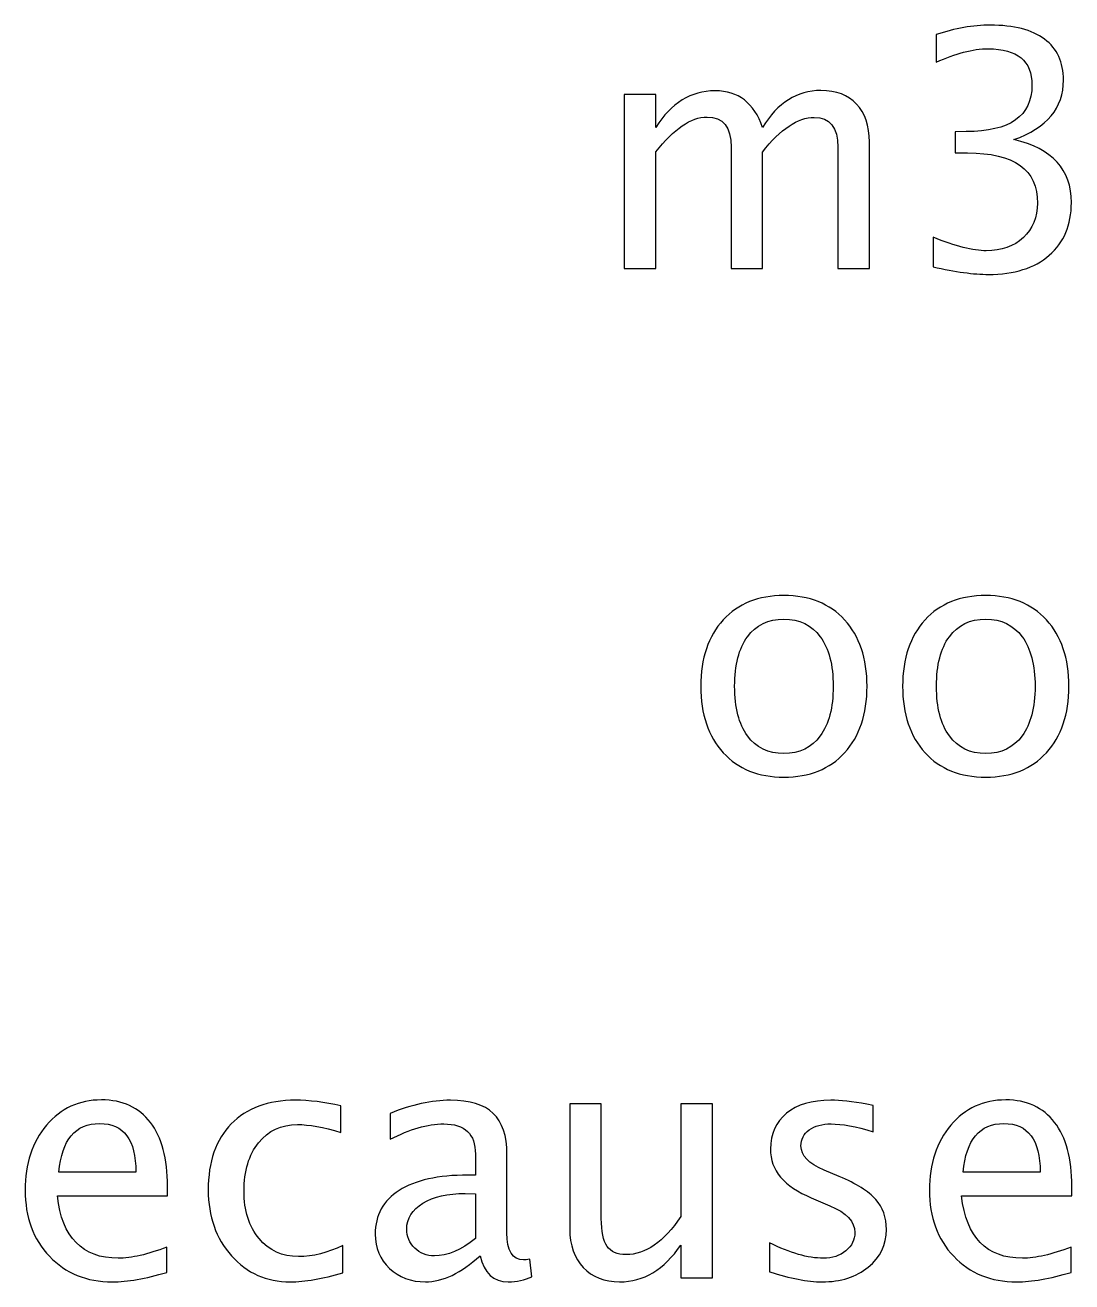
# Model space of a CAD drawing. Header units: centimetres. Extents: x -27.7 to 27.6, y -20.2 to 43.3.
# Drawn here: x -6.39 to -2.344, y 4.707 to 9.566 of the extents above; entities that cross this region are included whole.
import ezdxf

# ---------------------------------------------------------------- set-up
doc = ezdxf.new("R2010")
doc.units = ezdxf.units.CM
doc.header["$MEASUREMENT"] = 0
doc.layers.add('Layer 1', color=7, linetype='Continuous')

msp = doc.modelspace()

# ---------------------------------------------------------------- linework, layer by layer
at = {"layer": 'Layer 1'}
for points, knots in [([(-2.88076, 8.6317), (-2.88076, 8.6317), (-2.88076, 8.746), (-2.88076, 8.746), (-2.88076, 8.746), (-2.79355, 8.71129), (-2.72518, 8.69393), (-2.67502, 8.69393), (-2.67502, 8.69393), (-2.61596, 8.69393), (-2.56834, 8.71086), (-2.53172, 8.74494), (-2.53172, 8.74494), (-2.4951, 8.77902), (-2.4769, 8.82347), (-2.4769, 8.87808), (-2.4769, 8.87808), (-2.4769, 9.00762), (-2.56707, 9.07239), (-2.74741, 9.07239), (-2.74741, 9.07239), (-2.74741, 9.07239), (-2.79567, 9.07239), (-2.79567, 9.07239), (-2.79567, 9.07239), (-2.79567, 9.07239), (-2.79567, 9.15431), (-2.79567, 9.15431), (-2.79567, 9.15431), (-2.79567, 9.15431), (-2.75291, 9.15494), (-2.75291, 9.15494), (-2.75291, 9.15494), (-2.58337, 9.15494), (-2.49849, 9.21463), (-2.49849, 9.33422), (-2.49849, 9.33422), (-2.49849, 9.42799), (-2.55479, 9.47498), (-2.66719, 9.47498), (-2.66719, 9.47498), (-2.72751, 9.47498), (-2.7944, 9.45762), (-2.86806, 9.42291), (-2.86806, 9.42291), (-2.86806, 9.42291), (-2.86806, 9.52959), (-2.86806, 9.52959), (-2.86806, 9.52959), (-2.79588, 9.55414), (-2.72624, 9.56642), (-2.65936, 9.56642), (-2.65936, 9.56642), (-2.56834, 9.56642), (-2.49828, 9.54822), (-2.44959, 9.51181), (-2.44959, 9.51181), (-2.40091, 9.47562), (-2.37657, 9.42291), (-2.37657, 9.35391), (-2.37657, 9.35391), (-2.37657, 9.24617), (-2.44028, 9.16933), (-2.56792, 9.12361), (-2.56792, 9.12361), (-2.41996, 9.08911), (-2.34609, 9.00804), (-2.34609, 8.87999), (-2.34609, 8.87999), (-2.34609, 8.79363), (-2.37466, 8.72568), (-2.4316, 8.67636), (-2.4316, 8.67636), (-2.48854, 8.62704), (-2.56686, 8.60249), (-2.66634, 8.60249), (-2.66634, 8.60249), (-2.72307, 8.60249), (-2.7944, 8.61223), (-2.88076, 8.6317)], [0, 0, 0, 0, 0.047619, 0.047619, 0.047619, 0.047619, 0.0952381, 0.0952381, 0.0952381, 0.0952381, 0.1428571, 0.1428571, 0.1428571, 0.1428571, 0.1904762, 0.1904762, 0.1904762, 0.1904762, 0.2380952, 0.2380952, 0.2380952, 0.2380952, 0.2857143, 0.2857143, 0.2857143, 0.2857143, 0.3333333, 0.3333333, 0.3333333, 0.3333333, 0.3809524, 0.3809524, 0.3809524, 0.3809524, 0.4285714, 0.4285714, 0.4285714, 0.4285714, 0.4761905, 0.4761905, 0.4761905, 0.4761905, 0.5238095, 0.5238095, 0.5238095, 0.5238095, 0.5714286, 0.5714286, 0.5714286, 0.5714286, 0.6190476, 0.6190476, 0.6190476, 0.6190476, 0.6666667, 0.6666667, 0.6666667, 0.6666667, 0.7142857, 0.7142857, 0.7142857, 0.7142857, 0.7619048, 0.7619048, 0.7619048, 0.7619048, 0.8095238, 0.8095238, 0.8095238, 0.8095238, 0.8571429, 0.8571429, 0.8571429, 0.8571429, 0.9047619, 0.9047619, 0.9047619, 0.9047619, 1, 1, 1, 1]), ([(-4.07414, 8.62535), (-4.07414, 8.62535), (-4.07414, 9.29845), (-4.07414, 9.29845), (-4.07414, 9.29845), (-4.07414, 9.29845), (-3.95222, 9.29845), (-3.95222, 9.29845), (-3.95222, 9.29845), (-3.95222, 9.29845), (-3.95222, 9.17124), (-3.95222, 9.17124), (-3.95222, 9.17124), (-3.89274, 9.26543), (-3.81654, 9.31242), (-3.7232, 9.31242), (-3.7232, 9.31242), (-3.63324, 9.31242), (-3.57207, 9.26543), (-3.53947, 9.17124), (-3.53947, 9.17124), (-3.48168, 9.26628), (-3.40633, 9.31369), (-3.31383, 9.31369), (-3.31383, 9.31369), (-3.25478, 9.31369), (-3.20885, 9.29633), (-3.17604, 9.26141), (-3.17604, 9.26141), (-3.14323, 9.22648), (-3.12672, 9.17759), (-3.12672, 9.11472), (-3.12672, 9.11472), (-3.12672, 9.11472), (-3.12672, 8.62535), (-3.12672, 8.62535), (-3.12672, 8.62535), (-3.12672, 8.62535), (-3.24864, 8.62535), (-3.24864, 8.62535), (-3.24864, 8.62535), (-3.24864, 8.62535), (-3.24864, 9.09462), (-3.24864, 9.09462), (-3.24864, 9.09462), (-3.24864, 9.17124), (-3.27912, 9.20955), (-3.34008, 9.20955), (-3.34008, 9.20955), (-3.40337, 9.20955), (-3.46983, 9.16489), (-3.53947, 9.07535), (-3.53947, 9.07535), (-3.53947, 9.07535), (-3.53947, 8.62535), (-3.53947, 8.62535), (-3.53947, 8.62535), (-3.53947, 8.62535), (-3.66139, 8.62535), (-3.66139, 8.62535), (-3.66139, 8.62535), (-3.66139, 8.62535), (-3.66139, 9.09504), (-3.66139, 9.09504), (-3.66139, 9.09504), (-3.66139, 9.1723), (-3.69229, 9.21082), (-3.75431, 9.21082), (-3.75431, 9.21082), (-3.81591, 9.21082), (-3.88195, 9.16595), (-3.95222, 9.07599), (-3.95222, 9.07599), (-3.95222, 9.07599), (-3.95222, 8.62535), (-3.95222, 8.62535), (-3.95222, 8.62535), (-3.95222, 8.62535), (-4.07414, 8.62535), (-4.07414, 8.62535)], [0, 0, 0, 0, 0.047619, 0.047619, 0.047619, 0.047619, 0.0952381, 0.0952381, 0.0952381, 0.0952381, 0.1428571, 0.1428571, 0.1428571, 0.1428571, 0.1904762, 0.1904762, 0.1904762, 0.1904762, 0.2380952, 0.2380952, 0.2380952, 0.2380952, 0.2857143, 0.2857143, 0.2857143, 0.2857143, 0.3333333, 0.3333333, 0.3333333, 0.3333333, 0.3809524, 0.3809524, 0.3809524, 0.3809524, 0.4285714, 0.4285714, 0.4285714, 0.4285714, 0.4761905, 0.4761905, 0.4761905, 0.4761905, 0.5238095, 0.5238095, 0.5238095, 0.5238095, 0.5714286, 0.5714286, 0.5714286, 0.5714286, 0.6190476, 0.6190476, 0.6190476, 0.6190476, 0.6666667, 0.6666667, 0.6666667, 0.6666667, 0.7142857, 0.7142857, 0.7142857, 0.7142857, 0.7619048, 0.7619048, 0.7619048, 0.7619048, 0.8095238, 0.8095238, 0.8095238, 0.8095238, 0.8571429, 0.8571429, 0.8571429, 0.8571429, 0.9047619, 0.9047619, 0.9047619, 0.9047619, 1, 1, 1, 1]), ([(-3.45712, 6.65854), (-3.55597, 6.65854), (-3.63428, 6.69008), (-3.69186, 6.75316), (-3.69186, 6.75316), (-3.74964, 6.81623), (-3.77843, 6.90196), (-3.77843, 7.01012), (-3.77843, 7.01012), (-3.77843, 7.11807), (-3.74964, 7.20358), (-3.69186, 7.26645), (-3.69186, 7.26645), (-3.63428, 7.32931), (-3.55597, 7.36085), (-3.45712, 7.36085), (-3.45712, 7.36085), (-3.35827, 7.36085), (-3.27995, 7.32931), (-3.22238, 7.26645), (-3.22238, 7.26645), (-3.1646, 7.20358), (-3.13581, 7.11807), (-3.13581, 7.01012), (-3.13581, 7.01012), (-3.13581, 6.90196), (-3.1646, 6.81623), (-3.22238, 6.75316), (-3.22238, 6.75316), (-3.27995, 6.69008), (-3.35827, 6.65854), (-3.45712, 6.65854)], [0, 0, 0, 0, 0.1111111, 0.1111111, 0.1111111, 0.1111111, 0.2222222, 0.2222222, 0.2222222, 0.2222222, 0.3333333, 0.3333333, 0.3333333, 0.3333333, 0.4444444, 0.4444444, 0.4444444, 0.4444444, 0.5555556, 0.5555556, 0.5555556, 0.5555556, 0.6666667, 0.6666667, 0.6666667, 0.6666667, 0.7777778, 0.7777778, 0.7777778, 0.7777778, 1, 1, 1, 1]), ([(-2.67692, 6.65854), (-2.77577, 6.65854), (-2.85408, 6.69008), (-2.91166, 6.75316), (-2.91166, 6.75316), (-2.96944, 6.81623), (-2.99823, 6.90196), (-2.99823, 7.01012), (-2.99823, 7.01012), (-2.99823, 7.11807), (-2.96944, 7.20358), (-2.91166, 7.26645), (-2.91166, 7.26645), (-2.85408, 7.32931), (-2.77577, 7.36085), (-2.67692, 7.36085), (-2.67692, 7.36085), (-2.57807, 7.36085), (-2.49975, 7.32931), (-2.44218, 7.26645), (-2.44218, 7.26645), (-2.3844, 7.20358), (-2.35561, 7.11807), (-2.35561, 7.01012), (-2.35561, 7.01012), (-2.35561, 6.90196), (-2.3844, 6.81623), (-2.44218, 6.75316), (-2.44218, 6.75316), (-2.49975, 6.69008), (-2.57807, 6.65854), (-2.67692, 6.65854)], [0, 0, 0, 0, 0.1111111, 0.1111111, 0.1111111, 0.1111111, 0.2222222, 0.2222222, 0.2222222, 0.2222222, 0.3333333, 0.3333333, 0.3333333, 0.3333333, 0.4444444, 0.4444444, 0.4444444, 0.4444444, 0.5555556, 0.5555556, 0.5555556, 0.5555556, 0.6666667, 0.6666667, 0.6666667, 0.6666667, 0.7777778, 0.7777778, 0.7777778, 0.7777778, 1, 1, 1, 1]), ([(-3.45733, 6.74998), (-3.39701, 6.74998), (-3.35002, 6.77263), (-3.31657, 6.81814), (-3.31657, 6.81814), (-3.28334, 6.86343), (-3.26662, 6.92757), (-3.26662, 7.01012), (-3.26662, 7.01012), (-3.26662, 7.09246), (-3.28334, 7.15638), (-3.31657, 7.20168), (-3.31657, 7.20168), (-3.35002, 7.24676), (-3.39701, 7.26941), (-3.45733, 7.26941), (-3.45733, 7.26941), (-3.51787, 7.26941), (-3.56486, 7.24676), (-3.59788, 7.20168), (-3.59788, 7.20168), (-3.63111, 7.15638), (-3.64762, 7.09246), (-3.64762, 7.01012), (-3.64762, 7.01012), (-3.64762, 6.92757), (-3.63111, 6.86343), (-3.59788, 6.81814), (-3.59788, 6.81814), (-3.56486, 6.77263), (-3.51787, 6.74998), (-3.45733, 6.74998)], [0, 0, 0, 0, 0.1111111, 0.1111111, 0.1111111, 0.1111111, 0.2222222, 0.2222222, 0.2222222, 0.2222222, 0.3333333, 0.3333333, 0.3333333, 0.3333333, 0.4444444, 0.4444444, 0.4444444, 0.4444444, 0.5555556, 0.5555556, 0.5555556, 0.5555556, 0.6666667, 0.6666667, 0.6666667, 0.6666667, 0.7777778, 0.7777778, 0.7777778, 0.7777778, 1, 1, 1, 1]), ([(-2.67713, 6.74998), (-2.61681, 6.74998), (-2.56982, 6.77263), (-2.53637, 6.81814), (-2.53637, 6.81814), (-2.50314, 6.86343), (-2.48642, 6.92757), (-2.48642, 7.01012), (-2.48642, 7.01012), (-2.48642, 7.09246), (-2.50314, 7.15638), (-2.53637, 7.20168), (-2.53637, 7.20168), (-2.56982, 7.24676), (-2.61681, 7.26941), (-2.67713, 7.26941), (-2.67713, 7.26941), (-2.73767, 7.26941), (-2.78466, 7.24676), (-2.81768, 7.20168), (-2.81768, 7.20168), (-2.85091, 7.15638), (-2.86742, 7.09246), (-2.86742, 7.01012), (-2.86742, 7.01012), (-2.86742, 6.92757), (-2.85091, 6.86343), (-2.81768, 6.81814), (-2.81768, 6.81814), (-2.78466, 6.77263), (-2.73767, 6.74998), (-2.67713, 6.74998)], [0, 0, 0, 0, 0.1111111, 0.1111111, 0.1111111, 0.1111111, 0.2222222, 0.2222222, 0.2222222, 0.2222222, 0.3333333, 0.3333333, 0.3333333, 0.3333333, 0.4444444, 0.4444444, 0.4444444, 0.4444444, 0.5555556, 0.5555556, 0.5555556, 0.5555556, 0.6666667, 0.6666667, 0.6666667, 0.6666667, 0.7777778, 0.7777778, 0.7777778, 0.7777778, 1, 1, 1, 1]), ([(-5.84241, 4.7438), (-5.92432, 4.71925), (-5.99439, 4.70697), (-6.05281, 4.70697), (-6.05281, 4.70697), (-6.1525, 4.70697), (-6.23357, 4.73999), (-6.29601, 4.80582), (-6.29601, 4.80582), (-6.35845, 4.87165), (-6.38978, 4.95695), (-6.38978, 5.06194), (-6.38978, 5.06194), (-6.38978, 5.16375), (-6.36226, 5.24736), (-6.30702, 5.31276), (-6.30702, 5.31276), (-6.25177, 5.37795), (-6.18108, 5.41055), (-6.09493, 5.41055), (-6.09493, 5.41055), (-6.01344, 5.41055), (-5.95036, 5.38155), (-5.90591, 5.32356), (-5.90591, 5.32356), (-5.86146, 5.26556), (-5.83923, 5.18343), (-5.83923, 5.07696), (-5.83923, 5.07696), (-5.83923, 5.07696), (-5.83987, 5.03971), (-5.83987, 5.03971), (-5.83987, 5.03971), (-5.83987, 5.03971), (-6.26532, 5.03971), (-6.26532, 5.03971), (-6.26532, 5.03971), (-6.24754, 4.87884), (-6.16901, 4.79841), (-6.02995, 4.79841), (-6.02995, 4.79841), (-5.97893, 4.79841), (-5.91649, 4.8128), (-5.84241, 4.84159), (-5.84241, 4.84159), (-5.84241, 4.84159), (-5.84241, 4.7438), (-5.84241, 4.7438)], [0, 0, 0, 0, 0.0769231, 0.0769231, 0.0769231, 0.0769231, 0.1538462, 0.1538462, 0.1538462, 0.1538462, 0.2307692, 0.2307692, 0.2307692, 0.2307692, 0.3076923, 0.3076923, 0.3076923, 0.3076923, 0.3846154, 0.3846154, 0.3846154, 0.3846154, 0.4615385, 0.4615385, 0.4615385, 0.4615385, 0.5384615, 0.5384615, 0.5384615, 0.5384615, 0.6153846, 0.6153846, 0.6153846, 0.6153846, 0.6923077, 0.6923077, 0.6923077, 0.6923077, 0.7692308, 0.7692308, 0.7692308, 0.7692308, 0.8461538, 0.8461538, 0.8461538, 0.8461538, 1, 1, 1, 1]), ([(-5.16148, 4.74253), (-5.24043, 4.71882), (-5.30859, 4.70697), (-5.36595, 4.70697), (-5.36595, 4.70697), (-5.45697, 4.70697), (-5.53232, 4.74063), (-5.59222, 4.80772), (-5.59222, 4.80772), (-5.65212, 4.87503), (-5.68218, 4.95991), (-5.68218, 5.06215), (-5.68218, 5.06215), (-5.68218, 5.17137), (-5.65255, 5.25667), (-5.59328, 5.31763), (-5.59328, 5.31763), (-5.53401, 5.3788), (-5.45125, 5.40928), (-5.34499, 5.40928), (-5.34499, 5.40928), (-5.29271, 5.40928), (-5.23387, 5.40208), (-5.1691, 5.38769), (-5.1691, 5.38769), (-5.1691, 5.38769), (-5.1691, 5.28482), (-5.1691, 5.28482), (-5.1691, 5.28482), (-5.23789, 5.30514), (-5.29398, 5.3153), (-5.33716, 5.3153), (-5.33716, 5.3153), (-5.39982, 5.3153), (-5.44998, 5.29181), (-5.48745, 5.24503), (-5.48745, 5.24503), (-5.52491, 5.19825), (-5.54375, 5.13581), (-5.54375, 5.05791), (-5.54375, 5.05791), (-5.54375, 4.98235), (-5.52428, 4.92139), (-5.48554, 4.87461), (-5.48554, 4.87461), (-5.44681, 4.82804), (-5.39622, 4.80476), (-5.33335, 4.80476), (-5.33335, 4.80476), (-5.27768, 4.80476), (-5.22053, 4.81915), (-5.16148, 4.84794), (-5.16148, 4.84794), (-5.16148, 4.84794), (-5.16148, 4.74253), (-5.16148, 4.74253)], [0, 0, 0, 0, 0.0666667, 0.0666667, 0.0666667, 0.0666667, 0.1333333, 0.1333333, 0.1333333, 0.1333333, 0.2, 0.2, 0.2, 0.2, 0.2666667, 0.2666667, 0.2666667, 0.2666667, 0.3333333, 0.3333333, 0.3333333, 0.3333333, 0.4, 0.4, 0.4, 0.4, 0.4666667, 0.4666667, 0.4666667, 0.4666667, 0.5333333, 0.5333333, 0.5333333, 0.5333333, 0.6, 0.6, 0.6, 0.6, 0.6666667, 0.6666667, 0.6666667, 0.6666667, 0.7333333, 0.7333333, 0.7333333, 0.7333333, 0.8, 0.8, 0.8, 0.8, 0.8666667, 0.8666667, 0.8666667, 0.8666667, 1, 1, 1, 1]), ([(-4.63147, 4.80794), (-4.7047, 4.74063), (-4.77519, 4.70697), (-4.84292, 4.70697), (-4.84292, 4.70697), (-4.89859, 4.70697), (-4.94495, 4.72433), (-4.98156, 4.75925), (-4.98156, 4.75925), (-5.01839, 4.79418), (-5.03681, 4.8382), (-5.03681, 4.89133), (-5.03681, 4.89133), (-5.03681, 4.96478), (-5.00591, 5.0213), (-4.9441, 5.06067), (-4.9441, 5.06067), (-4.88229, 5.10004), (-4.7936, 5.11972), (-4.67803, 5.11972), (-4.67803, 5.11972), (-4.67803, 5.11972), (-4.64946, 5.11972), (-4.64946, 5.11972), (-4.64946, 5.11972), (-4.64946, 5.11972), (-4.64946, 5.20079), (-4.64946, 5.20079), (-4.64946, 5.20079), (-4.64946, 5.27889), (-4.6901, 5.31784), (-4.77159, 5.31784), (-4.77159, 5.31784), (-4.83467, 5.31784), (-4.90367, 5.29794), (-4.97839, 5.25815), (-4.97839, 5.25815), (-4.97839, 5.25815), (-4.97839, 5.35848), (-4.97839, 5.35848), (-4.97839, 5.35848), (-4.89626, 5.39235), (-4.81879, 5.40928), (-4.74619, 5.40928), (-4.74619, 5.40928), (-4.67147, 5.40928), (-4.61623, 5.39235), (-4.58088, 5.35827), (-4.58088, 5.35827), (-4.54532, 5.32419), (-4.52754, 5.2717), (-4.52754, 5.20079), (-4.52754, 5.20079), (-4.52754, 5.20079), (-4.52754, 4.89662), (-4.52754, 4.89662), (-4.52754, 4.89662), (-4.52754, 4.82699), (-4.50616, 4.79206), (-4.46319, 4.79206), (-4.46319, 4.79206), (-4.4579, 4.79206), (-4.45007, 4.79291), (-4.4397, 4.7946), (-4.4397, 4.7946), (-4.4397, 4.7946), (-4.43102, 4.72687), (-4.43102, 4.72687), (-4.43102, 4.72687), (-4.45875, 4.71353), (-4.48923, 4.70697), (-4.52267, 4.70697), (-4.52267, 4.70697), (-4.57961, 4.70697), (-4.6158, 4.74063), (-4.63147, 4.80794)], [0, 0, 0, 0, 0.05, 0.05, 0.05, 0.05, 0.1, 0.1, 0.1, 0.1, 0.15, 0.15, 0.15, 0.15, 0.2, 0.2, 0.2, 0.2, 0.25, 0.25, 0.25, 0.25, 0.3, 0.3, 0.3, 0.3, 0.35, 0.35, 0.35, 0.35, 0.4, 0.4, 0.4, 0.4, 0.45, 0.45, 0.45, 0.45, 0.5, 0.5, 0.5, 0.5, 0.55, 0.55, 0.55, 0.55, 0.6, 0.6, 0.6, 0.6, 0.65, 0.65, 0.65, 0.65, 0.7, 0.7, 0.7, 0.7, 0.75, 0.75, 0.75, 0.75, 0.8, 0.8, 0.8, 0.8, 0.85, 0.85, 0.85, 0.85, 0.9, 0.9, 0.9, 0.9, 1, 1, 1, 1]), ([(-3.8555, 4.72221), (-3.8555, 4.72221), (-3.8555, 4.84879), (-3.8555, 4.84879), (-3.8555, 4.84879), (-3.92048, 4.75417), (-3.99943, 4.70697), (-4.09214, 4.70697), (-4.09214, 4.70697), (-4.15099, 4.70697), (-4.19776, 4.72539), (-4.23248, 4.76243), (-4.23248, 4.76243), (-4.2674, 4.79947), (-4.28476, 4.84921), (-4.28476, 4.91208), (-4.28476, 4.91208), (-4.28476, 4.91208), (-4.28476, 5.39531), (-4.28476, 5.39531), (-4.28476, 5.39531), (-4.28476, 5.39531), (-4.16284, 5.39531), (-4.16284, 5.39531), (-4.16284, 5.39531), (-4.16284, 5.39531), (-4.16284, 4.95187), (-4.16284, 4.95187), (-4.16284, 4.95187), (-4.16284, 4.90128), (-4.15543, 4.86551), (-4.14083, 4.84434), (-4.14083, 4.84434), (-4.12601, 4.82296), (-4.10146, 4.81238), (-4.06695, 4.81238), (-4.06695, 4.81238), (-3.99245, 4.81238), (-3.92175, 4.86128), (-3.8555, 4.95928), (-3.8555, 4.95928), (-3.8555, 4.95928), (-3.8555, 5.39531), (-3.8555, 5.39531), (-3.8555, 5.39531), (-3.8555, 5.39531), (-3.73358, 5.39531), (-3.73358, 5.39531), (-3.73358, 5.39531), (-3.73358, 5.39531), (-3.73358, 4.72221), (-3.73358, 4.72221), (-3.73358, 4.72221), (-3.73358, 4.72221), (-3.8555, 4.72221), (-3.8555, 4.72221)], [0, 0, 0, 0, 0.0666667, 0.0666667, 0.0666667, 0.0666667, 0.1333333, 0.1333333, 0.1333333, 0.1333333, 0.2, 0.2, 0.2, 0.2, 0.2666667, 0.2666667, 0.2666667, 0.2666667, 0.3333333, 0.3333333, 0.3333333, 0.3333333, 0.4, 0.4, 0.4, 0.4, 0.4666667, 0.4666667, 0.4666667, 0.4666667, 0.5333333, 0.5333333, 0.5333333, 0.5333333, 0.6, 0.6, 0.6, 0.6, 0.6666667, 0.6666667, 0.6666667, 0.6666667, 0.7333333, 0.7333333, 0.7333333, 0.7333333, 0.8, 0.8, 0.8, 0.8, 0.8666667, 0.8666667, 0.8666667, 0.8666667, 1, 1, 1, 1]), ([(-3.51302, 4.74634), (-3.51302, 4.74634), (-3.51302, 4.8581), (-3.51302, 4.8581), (-3.51302, 4.8581), (-3.43322, 4.81831), (-3.36401, 4.79841), (-3.30495, 4.79841), (-3.30495, 4.79841), (-3.26981, 4.79841), (-3.2406, 4.80794), (-3.21753, 4.82699), (-3.21753, 4.82699), (-3.19446, 4.84582), (-3.18282, 4.86953), (-3.18282, 4.89811), (-3.18282, 4.89811), (-3.18282, 4.9398), (-3.2152, 4.97431), (-3.27997, 5.00161), (-3.27997, 5.00161), (-3.27997, 5.00161), (-3.35131, 5.03188), (-3.35131, 5.03188), (-3.35131, 5.03188), (-3.4565, 5.07548), (-3.50921, 5.13856), (-3.50921, 5.22047), (-3.50921, 5.22047), (-3.50921, 5.27911), (-3.48847, 5.32525), (-3.44698, 5.3589), (-3.44698, 5.3589), (-3.40549, 5.39256), (-3.34855, 5.40928), (-3.27638, 5.40928), (-3.27638, 5.40928), (-3.23891, 5.40928), (-3.19234, 5.4042), (-3.1371, 5.39383), (-3.1371, 5.39383), (-3.1371, 5.39383), (-3.1117, 5.38896), (-3.1117, 5.38896), (-3.1117, 5.38896), (-3.1117, 5.38896), (-3.1117, 5.28736), (-3.1117, 5.28736), (-3.1117, 5.28736), (-3.17964, 5.30768), (-3.23383, 5.31784), (-3.27426, 5.31784), (-3.27426, 5.31784), (-3.30982, 5.31784), (-3.33797, 5.31001), (-3.35935, 5.29456), (-3.35935, 5.29456), (-3.38052, 5.27911), (-3.3911, 5.25836), (-3.3911, 5.23233), (-3.3911, 5.23233), (-3.3911, 5.19571), (-3.36147, 5.16459), (-3.30199, 5.13941), (-3.30199, 5.13941), (-3.30199, 5.13941), (-3.24336, 5.11464), (-3.24336, 5.11464), (-3.24336, 5.11464), (-3.17689, 5.0867), (-3.1299, 5.05707), (-3.10239, 5.02595), (-3.10239, 5.02595), (-3.07466, 4.99484), (-3.0609, 4.95589), (-3.0609, 4.90932), (-3.0609, 4.90932), (-3.0609, 4.85027), (-3.08418, 4.8018), (-3.13096, 4.76391), (-3.13096, 4.76391), (-3.17753, 4.72602), (-3.23722, 4.70697), (-3.30982, 4.70697), (-3.30982, 4.70697), (-3.3657, 4.70697), (-3.43322, 4.72009), (-3.51302, 4.74634)], [0, 0, 0, 0, 0.0434783, 0.0434783, 0.0434783, 0.0434783, 0.0869565, 0.0869565, 0.0869565, 0.0869565, 0.1304348, 0.1304348, 0.1304348, 0.1304348, 0.173913, 0.173913, 0.173913, 0.173913, 0.2173913, 0.2173913, 0.2173913, 0.2173913, 0.2608696, 0.2608696, 0.2608696, 0.2608696, 0.3043478, 0.3043478, 0.3043478, 0.3043478, 0.3478261, 0.3478261, 0.3478261, 0.3478261, 0.3913043, 0.3913043, 0.3913043, 0.3913043, 0.4347826, 0.4347826, 0.4347826, 0.4347826, 0.4782609, 0.4782609, 0.4782609, 0.4782609, 0.5217391, 0.5217391, 0.5217391, 0.5217391, 0.5652174, 0.5652174, 0.5652174, 0.5652174, 0.6086957, 0.6086957, 0.6086957, 0.6086957, 0.6521739, 0.6521739, 0.6521739, 0.6521739, 0.6956522, 0.6956522, 0.6956522, 0.6956522, 0.7391304, 0.7391304, 0.7391304, 0.7391304, 0.7826087, 0.7826087, 0.7826087, 0.7826087, 0.826087, 0.826087, 0.826087, 0.826087, 0.8695652, 0.8695652, 0.8695652, 0.8695652, 0.9130435, 0.9130435, 0.9130435, 0.9130435, 1, 1, 1, 1]), ([(-2.34737, 4.7438), (-2.42928, 4.71925), (-2.49935, 4.70697), (-2.55777, 4.70697), (-2.55777, 4.70697), (-2.65746, 4.70697), (-2.73853, 4.73999), (-2.80097, 4.80582), (-2.80097, 4.80582), (-2.86341, 4.87165), (-2.89474, 4.95695), (-2.89474, 5.06194), (-2.89474, 5.06194), (-2.89474, 5.16375), (-2.86722, 5.24736), (-2.81198, 5.31276), (-2.81198, 5.31276), (-2.75673, 5.37795), (-2.68604, 5.41055), (-2.59989, 5.41055), (-2.59989, 5.41055), (-2.5184, 5.41055), (-2.45532, 5.38155), (-2.41087, 5.32356), (-2.41087, 5.32356), (-2.36642, 5.26556), (-2.34419, 5.18343), (-2.34419, 5.07696), (-2.34419, 5.07696), (-2.34419, 5.07696), (-2.34483, 5.03971), (-2.34483, 5.03971), (-2.34483, 5.03971), (-2.34483, 5.03971), (-2.77028, 5.03971), (-2.77028, 5.03971), (-2.77028, 5.03971), (-2.7525, 4.87884), (-2.67397, 4.79841), (-2.53491, 4.79841), (-2.53491, 4.79841), (-2.48389, 4.79841), (-2.42145, 4.8128), (-2.34737, 4.84159), (-2.34737, 4.84159), (-2.34737, 4.84159), (-2.34737, 4.7438), (-2.34737, 4.7438)], [0, 0, 0, 0, 0.0769231, 0.0769231, 0.0769231, 0.0769231, 0.1538462, 0.1538462, 0.1538462, 0.1538462, 0.2307692, 0.2307692, 0.2307692, 0.2307692, 0.3076923, 0.3076923, 0.3076923, 0.3076923, 0.3846154, 0.3846154, 0.3846154, 0.3846154, 0.4615385, 0.4615385, 0.4615385, 0.4615385, 0.5384615, 0.5384615, 0.5384615, 0.5384615, 0.6153846, 0.6153846, 0.6153846, 0.6153846, 0.6923077, 0.6923077, 0.6923077, 0.6923077, 0.7692308, 0.7692308, 0.7692308, 0.7692308, 0.8461538, 0.8461538, 0.8461538, 0.8461538, 1, 1, 1, 1]), ([(-6.25897, 5.13115), (-6.25897, 5.13115), (-5.96179, 5.13115), (-5.96179, 5.13115), (-5.96179, 5.13115), (-5.96179, 5.25646), (-6.00857, 5.31911), (-6.10191, 5.31911), (-6.10191, 5.31911), (-6.19589, 5.31911), (-6.24817, 5.25646), (-6.25897, 5.13115)], [0, 0, 0, 0, 0.25, 0.25, 0.25, 0.25, 0.5, 0.5, 0.5, 0.5, 1, 1, 1, 1]), ([(-2.76393, 5.13115), (-2.76393, 5.13115), (-2.46675, 5.13115), (-2.46675, 5.13115), (-2.46675, 5.13115), (-2.46675, 5.25646), (-2.51353, 5.31911), (-2.60687, 5.31911), (-2.60687, 5.31911), (-2.70085, 5.31911), (-2.75313, 5.25646), (-2.76393, 5.13115)], [0, 0, 0, 0, 0.25, 0.25, 0.25, 0.25, 0.5, 0.5, 0.5, 0.5, 1, 1, 1, 1]), ([(-4.64946, 4.8744), (-4.64946, 4.8744), (-4.64946, 5.04733), (-4.64946, 5.04733), (-4.64946, 5.04733), (-4.64946, 5.04733), (-4.68862, 5.0486), (-4.68862, 5.0486), (-4.68862, 5.0486), (-4.75635, 5.0486), (-4.81096, 5.03611), (-4.85266, 5.01114), (-4.85266, 5.01114), (-4.89415, 4.98595), (-4.91489, 4.95272), (-4.91489, 4.91123), (-4.91489, 4.91123), (-4.91489, 4.88223), (-4.90452, 4.85768), (-4.88399, 4.83757), (-4.88399, 4.83757), (-4.86324, 4.81746), (-4.83805, 4.8073), (-4.80821, 4.8073), (-4.80821, 4.8073), (-4.75741, 4.8073), (-4.70449, 4.82974), (-4.64946, 4.8744)], [0, 0, 0, 0, 0.125, 0.125, 0.125, 0.125, 0.25, 0.25, 0.25, 0.25, 0.375, 0.375, 0.375, 0.375, 0.5, 0.5, 0.5, 0.5, 0.625, 0.625, 0.625, 0.625, 0.75, 0.75, 0.75, 0.75, 1, 1, 1, 1])]:
    msp.add_open_spline(points, degree=3, knots=knots, dxfattribs=at)

doc.saveas('drawing.dxf')
